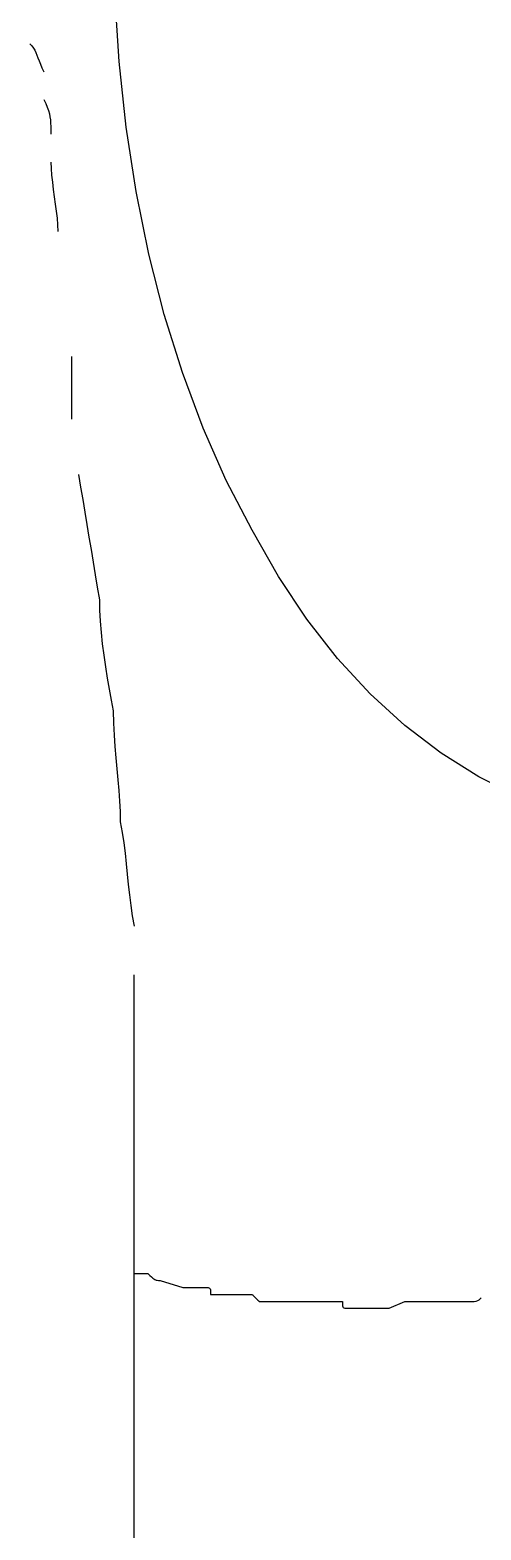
# Model space of a CAD drawing. Header units: metres. Extents: x 20 to 415, y 5 to 292.
# Drawn here: x 203.034 to 204.428, y 117.492 to 122.126 of the extents above; entities that cross this region are included whole.
import ezdxf

# ---------------------------------------------------------------- set-up
doc = ezdxf.new("R2010")
doc.units = ezdxf.units.M
doc.layers.add('ОБОРУДОВАНИЕ', color=8, linetype='Continuous')

msp = doc.modelspace()

# ---------------------------------------------------------------- linework, layer by layer
at = {"layer": 'ОБОРУДОВАНИЕ'}
for points in [[(204.7937, 119.6796), (204.6664, 119.7124), (204.5419, 119.759), (204.4213, 119.8189), (204.3047, 119.8919), (204.1927, 119.9775), (204.0858, 120.0754), (203.9847, 120.1849), (203.8898, 120.3061), (203.8016, 120.4383), (203.7205, 120.5811), (203.6406, 120.7343), (203.5687, 120.8968), (203.5048, 121.0683), (203.449, 121.2477), (203.4013, 121.4342), (203.362, 121.6274), (203.3311, 121.826), (203.309, 122.0296), (203.2957, 122.2374), (203.2912, 122.4484)], [(203.0337, 122.0835), (203.0394, 122.0771), (203.0444, 122.0704), (203.0482, 122.0638), (203.0519, 122.0565), (203.0551, 122.0487), (203.0583, 122.0404), (203.062, 122.0311), (203.0661, 122.0211), (203.0708, 122.0099), (203.0766, 121.9977)], [(203.0766, 121.9118), (203.0824, 121.8996), (203.0871, 121.8884), (203.0907, 121.8779), (203.0935, 121.8678), (203.0955, 121.8581), (203.0968, 121.8485), (203.0974, 121.8386), (203.0978, 121.8281), (203.0981, 121.8167), (203.0981, 121.8045)], [(203.0981, 121.7186), (203.0987, 121.6987), (203.1004, 121.6779), (203.1028, 121.6562), (203.1056, 121.6339), (203.1088, 121.6113), (203.112, 121.5888), (203.1148, 121.5667), (203.1174, 121.545), (203.1189, 121.524), (203.1195, 121.504)], [(203.1624, 121.1177), (203.1624, 121.0983), (203.1624, 121.079), (203.1624, 121.0597), (203.1624, 121.0404), (203.1624, 121.0211), (203.1624, 121.0018), (203.1624, 120.9824), (203.1624, 120.9631), (203.1624, 120.9438), (203.1624, 120.9245)], [(203.1839, 120.7528), (203.1903, 120.7141), (203.1968, 120.6755), (203.2032, 120.6369), (203.2097, 120.5982), (203.2161, 120.5596), (203.2225, 120.521), (203.229, 120.4823), (203.2354, 120.4437), (203.2418, 120.4051), (203.2483, 120.3664), (203.2489, 120.3336), (203.2506, 120.2999), (203.2537, 120.2653), (203.2573, 120.2301), (203.2618, 120.1947), (203.267, 120.1593), (203.2725, 120.1243), (203.2785, 120.0898), (203.2848, 120.0559), (203.2912, 120.023), (203.2919, 119.985), (203.2936, 119.9481), (203.2959, 119.9125), (203.2987, 119.8775), (203.3019, 119.8434), (203.3052, 119.8099), (203.308, 119.7768), (203.3105, 119.7442), (203.312, 119.7118), (203.3127, 119.6796), (203.3185, 119.6474), (203.3234, 119.6152), (203.3275, 119.583), (203.3309, 119.5508), (203.3341, 119.5186), (203.3374, 119.4864), (203.341, 119.4542), (203.3451, 119.4221), (203.3498, 119.3899), (203.3556, 119.3577)], [(203.3556, 115.1723), (203.3556, 119.2074)], [(203.3556, 118.2845), (203.3556, 118.2845), (203.3614, 118.2845), (203.3661, 118.2845), (203.3698, 118.2845), (203.3726, 118.2845), (203.3745, 118.2845), (203.3758, 118.2845), (203.3766, 118.2845), (203.3769, 118.2845), (203.3771, 118.2845), (203.3771, 118.2845), (203.3829, 118.2845), (203.3876, 118.2845), (203.3912, 118.2845), (203.394, 118.2845), (203.396, 118.2845), (203.3972, 118.2845), (203.3979, 118.2845), (203.3983, 118.2845), (203.3985, 118.2845), (203.3985, 118.2845), (203.4045, 118.2787), (203.4093, 118.274), (203.4134, 118.2703), (203.4168, 118.2678), (203.42, 118.2658), (203.4234, 118.2645), (203.4269, 118.2637), (203.431, 118.2632), (203.4357, 118.263), (203.5059, 118.2416), (203.5065, 118.2416), (203.5082, 118.2416), (203.5106, 118.2416), (203.5134, 118.2416), (203.5166, 118.2416), (203.5198, 118.2416), (203.5226, 118.2416), (203.5252, 118.2416), (203.5267, 118.2416), (203.5273, 118.2416), (203.528, 118.2416), (203.5297, 118.2416), (203.532, 118.2416), (203.5348, 118.2416), (203.538, 118.2416), (203.5413, 118.2416), (203.5443, 118.2416), (203.5466, 118.2416), (203.5481, 118.2416), (203.5488, 118.2416), (203.5494, 118.2416), (203.5511, 118.2416), (203.5535, 118.2416), (203.5563, 118.2416), (203.5595, 118.2416), (203.5627, 118.2416), (203.5657, 118.2416), (203.5681, 118.2416), (203.5698, 118.2416), (203.5702, 118.2416), (203.576, 118.2416), (203.5808, 118.2413), (203.5844, 118.2411), (203.587, 118.2403), (203.5891, 118.239), (203.5904, 118.2371), (203.5913, 118.2343), (203.5915, 118.2306), (203.5917, 118.2259), (203.5917, 118.2201), (203.5975, 118.2201), (203.6022, 118.2201), (203.6059, 118.2201), (203.6087, 118.2201), (203.6106, 118.2201), (203.6119, 118.2201), (203.6125, 118.2201), (203.6129, 118.2201), (203.6132, 118.2201), (203.6132, 118.2201), (203.619, 118.2201), (203.6239, 118.2201), (203.628, 118.2201), (203.6314, 118.2201), (203.6346, 118.2201), (203.6379, 118.2201), (203.6415, 118.2201), (203.6456, 118.2201), (203.6503, 118.2201), (203.6776, 118.2201), (203.6782, 118.2201), (203.6797, 118.2201), (203.6823, 118.2201), (203.6851, 118.2201), (203.6883, 118.2201), (203.6915, 118.2201), (203.6943, 118.2201), (203.6969, 118.2201), (203.6984, 118.2201), (203.699, 118.2201), (203.6997, 118.2201), (203.7012, 118.2201), (203.7038, 118.2201), (203.7065, 118.2201), (203.7098, 118.2201), (203.713, 118.2201), (203.7158, 118.2201), (203.7183, 118.2201), (203.7198, 118.2201), (203.7205, 118.2201), (203.7211, 118.2195), (203.7229, 118.2179), (203.7252, 118.2156), (203.728, 118.2126), (203.7312, 118.2094), (203.7344, 118.2061), (203.7374, 118.2034), (203.7398, 118.201), (203.7413, 118.1993), (203.742, 118.1986), (203.7477, 118.1986), (203.7525, 118.1986), (203.7561, 118.1986), (203.7589, 118.1986), (203.7608, 118.1986), (203.7621, 118.1986), (203.763, 118.1986), (203.7634, 118.1986), (203.7634, 118.1986), (203.7634, 118.1986), (203.7692, 118.1986), (203.7739, 118.1986), (203.7776, 118.1986), (203.7802, 118.1986), (203.7823, 118.1986), (203.7836, 118.1986), (203.7845, 118.1986), (203.7847, 118.1986), (203.7849, 118.1986), (203.7849, 118.1986), (203.7907, 118.1986), (203.7956, 118.1986), (203.7997, 118.1986), (203.8031, 118.1986), (203.8063, 118.1986), (203.8096, 118.1986), (203.8132, 118.1986), (203.8173, 118.1986), (203.822, 118.1986), (203.8707, 118.1986), (203.8714, 118.1986), (203.8729, 118.1986), (203.8754, 118.1986), (203.8783, 118.1986), (203.8815, 118.1986), (203.8847, 118.1986), (203.8875, 118.1986), (203.89, 118.1986), (203.8916, 118.1986), (203.8922, 118.1986), (203.8928, 118.1986), (203.8943, 118.1986), (203.8969, 118.1986), (203.8997, 118.1986), (203.9029, 118.1986), (203.9062, 118.1986), (203.9089, 118.1986), (203.9115, 118.1986), (203.913, 118.1986), (203.9136, 118.1986), (203.9195, 118.1986), (203.9242, 118.1986), (203.9278, 118.1986), (203.9306, 118.1986), (203.9325, 118.1986), (203.9338, 118.1986), (203.9345, 118.1986), (203.9349, 118.1986), (203.9351, 118.1986), (203.9351, 118.1986), (203.9409, 118.1986), (203.9456, 118.1986), (203.9493, 118.1986), (203.9521, 118.1986), (203.954, 118.1986), (203.9553, 118.1986), (203.9561, 118.1986), (203.9566, 118.1986), (203.9566, 118.1986), (203.9566, 118.1986), (203.9624, 118.1986), (203.9673, 118.1986), (203.9714, 118.1986), (203.9748, 118.1986), (203.978, 118.1986), (203.9813, 118.1986), (203.9849, 118.1986), (203.989, 118.1986), (203.9937, 118.1986), (203.9995, 118.1986), (203.9995, 118.1928), (203.9997, 118.1881), (204.0002, 118.1847), (204.001, 118.1819), (204.0023, 118.18), (204.0042, 118.1787), (204.007, 118.1778), (204.0105, 118.1774), (204.0152, 118.1772), (204.021, 118.1772), (204.0216, 118.1772), (204.0233, 118.1772), (204.0257, 118.1772), (204.0285, 118.1772), (204.0317, 118.1772), (204.0349, 118.1772), (204.0379, 118.1772), (204.0403, 118.1772), (204.0418, 118.1772), (204.0424, 118.1772), (204.0431, 118.1772), (204.0448, 118.1772), (204.0472, 118.1772), (204.0499, 118.1772), (204.0532, 118.1772), (204.0564, 118.1772), (204.0594, 118.1772), (204.0618, 118.1772), (204.0633, 118.1772), (204.0639, 118.1772), (204.0645, 118.1772), (204.0663, 118.1772), (204.0686, 118.1772), (204.0714, 118.1772), (204.0746, 118.1772), (204.0778, 118.1772), (204.0806, 118.1772), (204.0832, 118.1772), (204.0847, 118.1772), (204.0854, 118.1772), (204.0912, 118.1772), (204.0959, 118.1772), (204.0995, 118.1772), (204.1021, 118.1772), (204.1043, 118.1772), (204.1055, 118.1772), (204.1062, 118.1772), (204.1066, 118.1772), (204.1068, 118.1772), (204.1068, 118.1772), (204.1126, 118.1772), (204.1176, 118.1772), (204.1216, 118.1772), (204.1251, 118.1772), (204.1283, 118.1772), (204.1315, 118.1772), (204.1352, 118.1772), (204.1392, 118.1772), (204.144, 118.1772), (204.1927, 118.1986), (204.1933, 118.1986), (204.195, 118.1986), (204.1974, 118.1986), (204.2002, 118.1986), (204.2034, 118.1986), (204.2066, 118.1986), (204.2094, 118.1986), (204.212, 118.1986), (204.2135, 118.1986), (204.2141, 118.1986), (204.2148, 118.1986), (204.2165, 118.1986), (204.2189, 118.1986), (204.2217, 118.1986), (204.2249, 118.1986), (204.2281, 118.1986), (204.2311, 118.1986), (204.2335, 118.1986), (204.2352, 118.1986), (204.2356, 118.1986), (204.2414, 118.1986), (204.2461, 118.1986), (204.2498, 118.1986), (204.2526, 118.1986), (204.2545, 118.1986), (204.2558, 118.1986), (204.2564, 118.1986), (204.2568, 118.1986), (204.2571, 118.1986), (204.2571, 118.1986), (204.2629, 118.1986), (204.2678, 118.1986), (204.2717, 118.1986), (204.2753, 118.1986), (204.2785, 118.1986), (204.2818, 118.1986), (204.2854, 118.1986), (204.2893, 118.1986), (204.2942, 118.1986), (204.3429, 118.1986), (204.3436, 118.1986), (204.3453, 118.1986), (204.3477, 118.1986), (204.3504, 118.1986), (204.3537, 118.1986), (204.3569, 118.1986), (204.3599, 118.1986), (204.3623, 118.1986), (204.3637, 118.1986), (204.3644, 118.1986), (204.365, 118.1986), (204.3668, 118.1986), (204.3691, 118.1986), (204.3719, 118.1986), (204.3751, 118.1986), (204.3783, 118.1986), (204.3814, 118.1986), (204.3837, 118.1986), (204.3852, 118.1986), (204.3859, 118.1986), (204.3916, 118.1986), (204.3964, 118.1986), (204.4, 118.1986), (204.4028, 118.1986), (204.4047, 118.1986), (204.406, 118.1986), (204.4067, 118.1986), (204.4071, 118.1986), (204.4073, 118.1986), (204.4073, 118.1986), (204.4131, 118.1993), (204.4181, 118.201), (204.4219, 118.2034), (204.4256, 118.2061), (204.4288, 118.2094)]]:
    msp.add_lwpolyline(points, dxfattribs=at)

doc.saveas('drawing.dxf')
